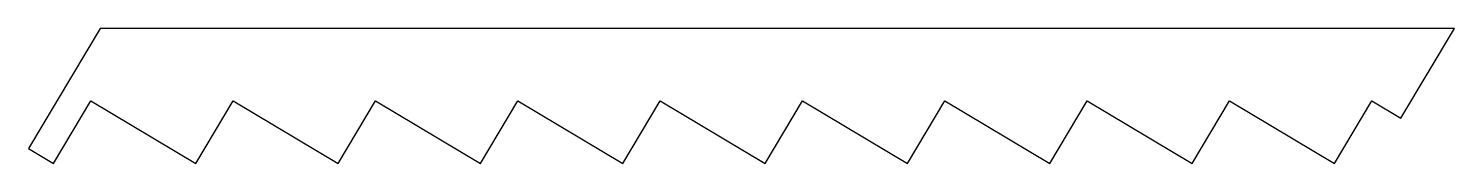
# Model space of a CAD drawing. Header units: metres. Extents: x 0 to 2955, y 0 to 280.
import ezdxf

# ---------------------------------------------------------------- set-up
doc = ezdxf.new("R2010")
doc.units = ezdxf.units.M

msp = doc.modelspace()

# ---------------------------------------------------------------- linework, layer by layer
msp.add_lwpolyline([(0, 30.8), (51.5, 0), (129, 129.8), (346.5, 0), (424, 129.8), (641.5, 0), (719, 129.8), (936.5, 0), (1014, 129.8), (1231.5, 0), (1309, 129.8), (1526.5, 0), (1604, 129.8), (1821.5, 0), (1899, 129.8), (2116.5, 0), (2194, 129.8), (2411.5, 0), (2489, 129.8), (2706.5, 0), (2784, 129.8), (2844.1, 94), (2955.1, 280), (148.8, 280)], close=True)

doc.saveas('drawing.dxf')
